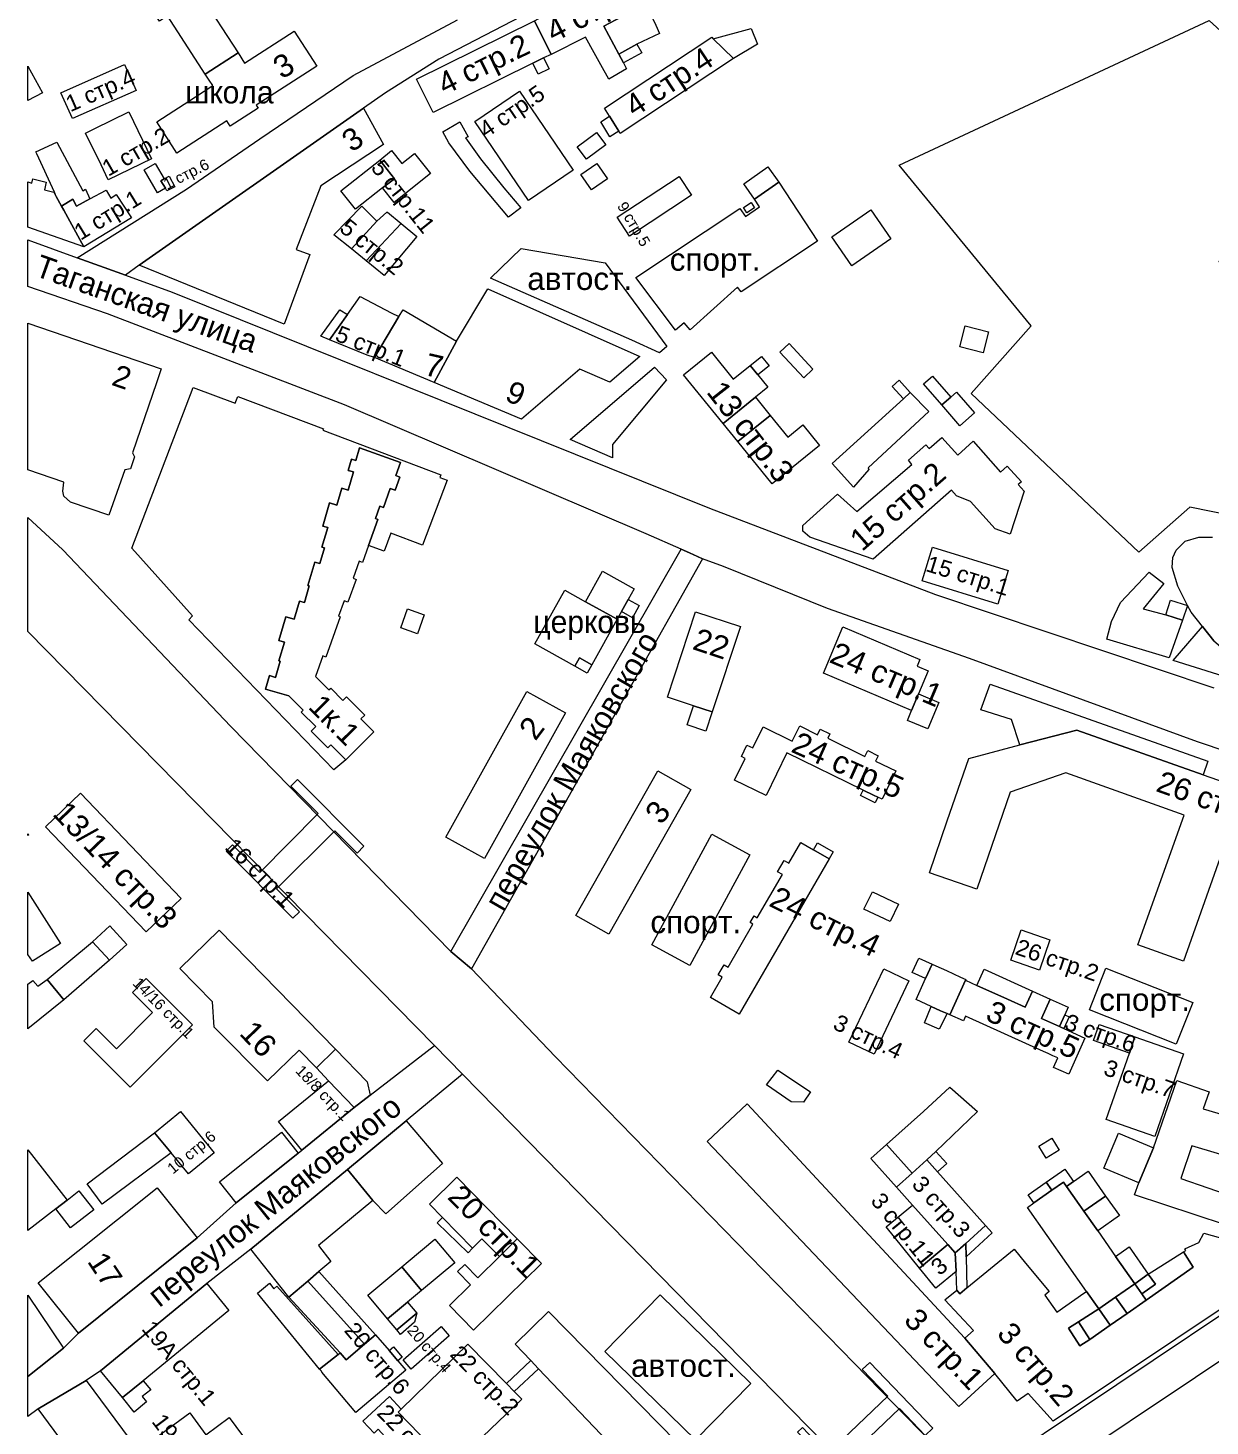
# Model space of a CAD drawing. Header units: metres. Extents: x 9999 to 15101, y 6965 to 11034.
# Drawn here: x 10000 to 10378.2, y 7899.4 to 8346.6 of the extents above; entities that cross this region are included whole.
import ezdxf
from ezdxf.enums import TextEntityAlignment as Align

# ---------------------------------------------------------------- set-up
doc = ezdxf.new("R2010")
doc.units = ezdxf.units.M
doc.header["$MEASUREMENT"] = 0
for name, color, linetype, lineweight in [('Слой 14', 7, 'Continuous', 0), ('Слой 25', 7, 'Continuous', 0), ('Слой 29', 7, 'Continuous', 0), ('Слой 3', 7, 'Continuous', 0), ('Слой 4', 7, 'Continuous', 0), ('Слой 43', 7, 'Continuous', 0), ('Слой 47', 7, 'Continuous', 0), ('Слой 5', 7, 'Continuous', 0), ('Слой 53', 7, 'Continuous', 0), ('Слой 8', 7, 'Continuous', 0), ('Слой 9', 7, 'Continuous', 0)]:
    doc.layers.add(name, color=color, linetype=linetype, lineweight=lineweight)
doc.styles.add('Style-arial', font='arial.shx')
doc.styles.add('Style-p131', font='p131.shx')

msp = doc.modelspace()

# ---------------------------------------------------------------- linework, layer by layer
at = {"layer": 'Слой 14', "color": 8, "linetype": 'Continuous', "lineweight": 0, "flags": 128}
for points in [[(10157.86, 8276.13), (10184.73, 8271.5), (10204.4, 8244.74), (10202.08, 8242.68), (10193.21, 8246.8), (10147.96, 8266.61), (10157.86, 8276.13)], [(10202.31, 7941.33), (10231.27, 7913.03), (10213.58, 7894.93), (10184.63, 7923.23), (10202.31, 7941.33)]]:
    msp.add_lwpolyline(points, close=True, dxfattribs=at)
at = {"layer": 'Слой 25', "color": 8, "linetype": 'Continuous', "lineweight": 0, "flags": 128}
for points in [[(10160.64, 8351.76), (10131.52, 8336.64), (10114.36, 8325.84), (10107.39, 8320.98), (10035.56, 8270.73), (10031.25, 8267.54), (10024.38, 8269.95), (10015.72, 8273.13), (10050.72, 8295.04), (10074.24, 8311.2), (10104.03, 8331.4), (10137.44, 8349.28)], [(10441.6, 8095.52), (10374.24, 8118.24), (10301.28, 8144.96), (10255.84, 8160.96), (10222.56, 8174.4), (10215.82, 8176.84), (10211.68, 8178.72), (10208.99, 8179.89), (10197.76, 8184.8), (10101.28, 8226.08), (10025.44, 8255.2), (10000, 8263.91), (10000, 8278.89), (10000, 8278.89), (10015.72, 8273.13), (10024.38, 8269.95), (10031.25, 8267.54), (10046.14, 8262.07), (10218.08, 8192.96), (10290.39, 8165.39), (10379.44, 8135.5)], [(10275.84, 7872.32), (10139.05, 8011.9), (10130.05, 8021.06), (10047.52, 8105.12), (10000, 8153.51), (10000, 8189.98), (10000, 8189.98), (10011.2, 8179.68), (10064.96, 8123.2), (10135.36, 8051.17), (10141.91, 8045.6), (10168.64, 8017.6), (10293.44, 7889.6)], [(10128.38, 7735.42), (10003.23, 7904.83), (10018.62, 7913.98), (10140.35, 7749.78)]]:
    msp.add_lwpolyline(points, dxfattribs=at)
for points in [[(10135.36, 8051.17), (10208.99, 8179.89), (10211.68, 8178.72), (10215.44, 8177.04), (10215.82, 8176.84), (10141.91, 8045.6), (10135.36, 8051.17)], [(10414.49, 8000), (10448.31, 8092.57), (10457.84, 8089.61), (10424.64, 7998.08), (10412.99, 7962.39), (10411.68, 7958.4), (10404.16, 7935.36), (10394.78, 7929.09), (10310.2, 7872.52), (10301.6, 7881.29), (10395.2, 7944), (10414.49, 8000)], [(10000, 7915.21), (10011.4, 7924.29), (10016.17, 7929.09), (10054.19, 7959.56), (10066.67, 7970.82), (10086.46, 7986.66), (10087.6, 7987.65), (10104.38, 8001.26), (10109.51, 8005.23), (10130.05, 8021.06), (10139.05, 8011.9), (10121.05, 7997.01), (10102.21, 7981.43), (10071.36, 7956), (10057.25, 7944.92), (10023.22, 7917.05), (10018.62, 7913.98), (10003.23, 7904.83), (10000, 7902.46), (10000, 7915.21)], [(10000, 7941.25), (10011.4, 7924.29), (10000, 7915.21), (10000, 7941.25)]]:
    msp.add_lwpolyline(points, close=True, dxfattribs=at)
at = {"layer": 'Слой 3', "color": 8, "linetype": 'Continuous', "lineweight": 0, "flags": 128}
for points in [[(10198.68, 8357.66), (10200.18, 8355.59), (10197.66, 8354.26), (10190.7, 8350.58), (10189.96, 8350.19), (10184.24, 8347.16), (10189.03, 8338.28), (10190.56, 8335.46), (10191.57, 8333.6), (10185.89, 8330.3), (10183.35, 8334.81), (10181.19, 8338.66), (10178.37, 8343.68), (10167.36, 8338.19), (10162.07, 8348.92), (10190.83, 8364.58), (10191.34, 8364.13), (10198.68, 8357.66)], [(10056.74, 8331.89), (10044.7, 8350.55), (10042.05, 8348.83), (10039.64, 8352.57), (10051.43, 8360.18), (10053.71, 8356.65), (10055.04, 8357.51), (10067.21, 8338.65), (10056.74, 8331.89)], [(10189.96, 8350.19), (10197.66, 8354.26), (10200.91, 8347.53), (10202.04, 8344.82), (10194.86, 8341.48), (10189.03, 8338.28), (10184.24, 8347.16), (10189.96, 8350.19)], [(10162.07, 8348.92), (10167.36, 8338.19), (10165, 8337.03), (10161.56, 8335.33), (10129.61, 8319.55), (10124.32, 8330.27), (10162.07, 8348.92)], [(10225.74, 8336.9), (10219.3, 8343.17), (10231.42, 8346.45), (10233.42, 8341.46), (10225.74, 8336.9)], [(10067.21, 8338.65), (10069.29, 8335.42), (10085.14, 8345.65), (10092.39, 8334.42), (10073.02, 8321.92), (10073.63, 8320.97), (10064.75, 8315.24), (10063.65, 8316.94), (10047.68, 8306.63), (10041.23, 8316.62), (10053.57, 8324.59), (10059.14, 8328.18), (10057.99, 8329.96), (10056.74, 8331.89), (10067.21, 8338.65)], [(10189.02, 8313.59), (10187.42, 8316.22), (10186.1, 8318.37), (10184.51, 8320.95), (10218.78, 8343.68), (10219.3, 8343.17), (10225.74, 8336.9), (10189.46, 8312.88), (10189.02, 8313.59)], [(10189.03, 8338.28), (10194.86, 8341.48), (10196.41, 8338.67), (10190.56, 8335.46), (10189.03, 8338.28)], [(10165, 8337.03), (10166.73, 8333.51), (10163.3, 8331.82), (10161.56, 8335.33), (10165, 8337.03)], [(10000, 8334.46), (10004.62, 8325.89), (10000, 8323.4), (10000, 8334.46)], [(10010.56, 8325.92), (10030.93, 8334.9), (10034.58, 8326.64), (10014.2, 8317.65), (10010.56, 8325.92)], [(10160.21, 8291.43), (10142.98, 8316.69), (10157.24, 8326.42), (10174.47, 8301.17), (10160.21, 8291.43)], [(10039.53, 8304.75), (10025.69, 8298.07), (10023.4, 8302.81), (10018.4, 8312.96), (10021.41, 8314.5), (10032.28, 8319.75), (10039.53, 8304.75)], [(10035.56, 8270.73), (10107.39, 8320.98), (10113.74, 8309.4), (10093.7, 8296.08), (10085.86, 8275.78), (10090.22, 8274.16), (10082, 8251.87), (10035.56, 8270.73)], [(10132.72, 8313.36), (10138.16, 8316.64), (10140.88, 8311.84), (10140, 8311.44), (10144.8, 8304.72), (10152.32, 8295.52), (10157.76, 8289.04), (10153.76, 8286.08), (10141.44, 8300.8), (10134.72, 8309.84), (10132.72, 8313.36)], [(10187.42, 8316.22), (10189.02, 8313.59), (10186.19, 8311.85), (10183.26, 8316.63), (10186.1, 8318.37), (10187.42, 8316.22)], [(10010.68, 8289.67), (10009, 8292.72), (10008.48, 8294.08), (10002.88, 8306.4), (10002.56, 8307.04), (10009.28, 8310.08), (10017.6, 8294.56), (10018.4, 8295.04), (10019.84, 8291.97), (10015.49, 8289.64), (10014.33, 8291.84), (10010.68, 8289.67)], [(10184.86, 8309.21), (10178.68, 8304.62), (10175.74, 8308.58), (10181.92, 8313.17), (10184.86, 8309.21)], [(10112.58, 8304.36), (10116.37, 8307.38), (10119.64, 8303.26), (10123.71, 8306.5), (10128.84, 8300.03), (10117.16, 8290.75), (10113.42, 8295.45), (10117.28, 8298.32), (10112.58, 8304.36)], [(10042.57, 8297.77), (10043.97, 8295.34), (10041.44, 8293.88), (10037.16, 8301.27), (10040.7, 8303.32), (10043.58, 8298.36), (10042.57, 8297.77)], [(10112.58, 8304.36), (10117.28, 8298.32), (10113.42, 8295.45), (10104.8, 8288.64), (10100.14, 8294.49), (10112.58, 8304.36)], [(10176.95, 8299.78), (10182.06, 8303.31), (10185.46, 8298.38), (10180.34, 8294.85), (10176.95, 8299.78)], [(10236.74, 8302.21), (10240.21, 8297.3), (10232.51, 8291.85), (10229.04, 8296.75), (10236.74, 8302.21)], [(10000, 8297.42), (10001.27, 8297.03), (10001.54, 8298.37), (10005.83, 8297.29), (10005.29, 8294.88), (10008.25, 8294.07), (10009, 8292.72), (10010.68, 8289.67), (10011.45, 8288.29), (10017.91, 8276.62), (10000, 8282.94), (10000, 8297.42)], [(10042.57, 8297.77), (10043.58, 8298.36), (10045.22, 8299.2), (10046.97, 8295.76), (10044.45, 8294.48), (10043.97, 8295.34), (10042.57, 8297.77)], [(10208.37, 8299.16), (10212.36, 8293.09), (10192.53, 8280.05), (10188.54, 8286.12), (10208.37, 8299.16)], [(10033.14, 8285.93), (10017.91, 8276.62), (10011.45, 8288.29), (10010.68, 8289.67), (10014.33, 8291.84), (10015.49, 8289.64), (10019.84, 8291.97), (10025.01, 8294.74), (10026.52, 8292.19), (10028.26, 8293.35), (10033.14, 8285.93)], [(10111.68, 8284.8), (10103.53, 8275.93), (10097.92, 8280.48), (10106.88, 8289.6), (10111.44, 8285.04), (10111.52, 8284.96), (10111.68, 8284.8)], [(10228.91, 8289.16), (10231.38, 8290.77), (10232.48, 8289.09), (10230, 8287.48), (10228.91, 8289.16)], [(10119.42, 8284.03), (10108.18, 8272.17), (10103.53, 8275.93), (10111.68, 8284.8), (10114.88, 8287.68), (10115.04, 8287.68), (10119.42, 8284.03)], [(10119.42, 8284.03), (10124.41, 8279.88), (10114.03, 8267.43), (10108.18, 8272.17), (10119.42, 8284.03)], [(10147.14, 8263.2), (10195.8, 8241.54), (10186.16, 8233.33), (10176.55, 8237.48), (10157.93, 8221.51), (10129.95, 8233.26), (10137.08, 8246.45), (10147.14, 8263.2)], [(10096.46, 8246.82), (10093.72, 8248.02), (10099.76, 8256.46), (10102.22, 8254.93), (10096.46, 8246.82)], [(10116.22, 8255.48), (10118.67, 8254.31), (10110.9, 8241.17), (10108.53, 8242), (10096.46, 8246.82), (10102.22, 8254.93), (10106.34, 8260.74), (10116.22, 8255.48)], [(10118.67, 8254.31), (10120.04, 8256.48), (10137.08, 8246.45), (10129.95, 8233.26), (10110.9, 8241.17), (10118.67, 8254.31)], [(10000, 8252.24), (10042.62, 8237.59), (10041.08, 8233.07), (10033.44, 8210.72), (10034.08, 8209.44), (10032.8, 8205.6), (10031.04, 8205.28), (10025.92, 8190.72), (10013.6, 8194.88), (10011.52, 8196.8), (10011.2, 8198.4), (10011.52, 8201.28), (10000, 8205.24), (10000, 8252.24)], [(10299.93, 8251.3), (10307.35, 8249.38), (10305.63, 8242.74), (10298.21, 8244.67), (10299.93, 8251.3)], [(10240.58, 8242.94), (10243.56, 8245.71), (10251.19, 8237.5), (10248.21, 8234.72), (10240.58, 8242.94)], [(10225.67, 8234.28), (10231.07, 8238.66), (10233.53, 8235.62), (10236.71, 8231.71), (10232.76, 8228.5), (10222.44, 8220.13), (10209.8, 8235.71), (10218.67, 8242.91), (10225.67, 8234.28)], [(10233.53, 8235.62), (10231.07, 8238.66), (10234.67, 8241.58), (10237.13, 8238.54), (10233.53, 8235.62)], [(10187.08, 8209.14), (10173.52, 8215), (10200.45, 8238.1), (10204.3, 8234.06), (10187.08, 8213.35), (10187.08, 8209.14)], [(10295.3, 8228.52), (10292.45, 8226.05), (10286.53, 8232.81), (10289.47, 8235.27), (10295.3, 8228.52)], [(10101.39, 8112.85), (10101.76, 8112.48), (10097.92, 8109.28), (10051.52, 8157.28), (10052.64, 8158.56), (10033.28, 8180.16), (10052.86, 8231.66), (10066.32, 8226.57), (10067.15, 8228.76), (10094.54, 8218.41), (10094.36, 8217.93), (10132.08, 8203.69), (10131.76, 8202.83), (10134.12, 8201.94), (10126.28, 8181.16), (10116.11, 8185), (10113.94, 8179.23), (10108.98, 8181.1), (10111.95, 8189.41), (10111.23, 8189.67), (10112.63, 8193.6), (10113.74, 8193.21), (10115.93, 8199.34), (10117.52, 8198.77), (10119.01, 8202.95), (10117.72, 8203.41), (10119.23, 8207.62), (10106.08, 8212.32), (10104.89, 8208.29), (10103.49, 8208.71), (10102.43, 8205.11), (10104.18, 8204.6), (10102.47, 8198.81), (10100.45, 8199.41), (10098.84, 8193.98), (10096.51, 8194.67), (10094.34, 8187.3), (10095.92, 8186.84), (10094.07, 8180.55), (10094.92, 8180.3), (10093.44, 8175.27), (10091.8, 8175.75), (10089.6, 8168.29), (10090.03, 8168.16), (10088.45, 8162.79), (10086.85, 8163.27), (10085.15, 8157.5), (10082.48, 8158.28), (10080.25, 8150.71), (10082.05, 8150.18), (10080.29, 8144.21), (10080.71, 8144.08), (10079.18, 8138.89), (10077.32, 8139.43), (10076.06, 8135.15), (10083.52, 8132.96), (10088.08, 8128.4), (10087.44, 8127.76), (10092.08, 8123.12), (10090.64, 8121.68), (10096, 8116.32), (10096.96, 8117.28), (10101.39, 8112.85)], [(10257.35, 8207.33), (10280.1, 8227.97), (10282.32, 8229.99), (10288.24, 8223.89), (10268.84, 8205.95), (10269.01, 8205.43), (10264.14, 8199.75), (10257.35, 8207.33)], [(10282.32, 8229.99), (10280.1, 8227.97), (10276.51, 8231.9), (10278.73, 8233.93), (10282.32, 8229.99)], [(10297.14, 8230.12), (10302.9, 8223.47), (10298.2, 8219.4), (10292.45, 8226.05), (10295.3, 8228.52), (10297.14, 8230.12)], [(10227.15, 8214.33), (10222.44, 8220.13), (10232.76, 8228.5), (10237.47, 8222.7), (10227.15, 8214.33)], [(10227.15, 8214.33), (10237.47, 8222.7), (10243.12, 8215.73), (10247.92, 8219.63), (10253.29, 8213.01), (10238.17, 8200.75), (10227.15, 8214.33)], [(10106.08, 8212.32), (10119.23, 8207.62), (10117.72, 8203.41), (10119.01, 8202.95), (10117.52, 8198.77), (10115.93, 8199.34), (10113.74, 8193.21), (10112.63, 8193.6), (10111.23, 8189.67), (10111.95, 8189.41), (10108.98, 8181.1), (10107.03, 8175.66), (10106, 8176.03), (10104.05, 8170.57), (10104.97, 8170.24), (10102.37, 8162.97), (10101.19, 8163.39), (10099.41, 8158.41), (10099.93, 8158.22), (10095.34, 8145.38), (10094.38, 8145.72), (10092, 8139.2), (10096.32, 8134.88), (10096.88, 8135.44), (10100.8, 8131.52), (10101.92, 8132.64), (10107.76, 8126.8), (10106.56, 8125.6), (10110.72, 8121.44), (10101.76, 8112.48), (10101.39, 8112.85), (10096.96, 8117.28), (10096, 8116.32), (10090.64, 8121.68), (10092.08, 8123.12), (10087.44, 8127.76), (10088.08, 8128.4), (10083.52, 8132.96), (10076.06, 8135.15), (10077.32, 8139.43), (10079.18, 8138.89), (10080.71, 8144.08), (10080.29, 8144.21), (10082.05, 8150.18), (10080.25, 8150.71), (10082.48, 8158.28), (10085.15, 8157.5), (10086.85, 8163.27), (10088.45, 8162.79), (10090.03, 8168.16), (10089.6, 8168.29), (10091.8, 8175.75), (10093.44, 8175.27), (10094.92, 8180.3), (10094.07, 8180.55), (10095.92, 8186.84), (10094.34, 8187.3), (10096.51, 8194.67), (10098.84, 8193.98), (10100.45, 8199.41), (10102.47, 8198.81), (10104.18, 8204.6), (10102.43, 8205.11), (10103.49, 8208.71), (10104.89, 8208.29), (10106.08, 8212.32)], [(10250.22, 8183.71), (10247.93, 8185.67), (10247.93, 8187.51), (10259.02, 8197.53), (10265.27, 8191.97), (10282.81, 8207.03), (10281.7, 8208.33), (10287.3, 8213.28), (10288.37, 8212.07), (10292.43, 8215.62), (10297.5, 8209.92), (10302.45, 8214.42), (10311.23, 8204.55), (10313.37, 8206.48), (10317.88, 8201.47), (10316.88, 8200.57), (10318.78, 8198.42), (10314.26, 8184.74), (10309.49, 8186.37), (10301.61, 8195.15), (10297.14, 8196.91), (10295.55, 8198.77), (10270.47, 8176.73), (10250.22, 8183.71)], [(10286.08, 8169.75), (10289.41, 8180.55), (10313.67, 8173.07), (10310.34, 8162.27), (10286.08, 8169.75)], [(10369.39, 8157.17), (10365.12, 8145.12), (10345.2, 8151.12), (10346.72, 8156.72), (10349.6, 8162.8), (10358.8, 8172.56), (10363.44, 8168.96), (10356.8, 8160.8), (10364.08, 8158.88), (10369.39, 8157.17)], [(10369.39, 8157.17), (10364.08, 8158.88), (10365.6, 8163.6), (10371.04, 8161.84), (10369.39, 8157.17)], [(10119.28, 8154.75), (10121.4, 8160.83), (10126.78, 8158.88), (10124.61, 8152.81), (10119.28, 8154.75)], [(10213.6, 8159.84), (10227.97, 8155.1), (10218.98, 8127.81), (10212.96, 8129.79), (10204.61, 8132.54), (10213.6, 8159.84)], [(10282.72, 8128.3), (10254.5, 8140.21), (10260.77, 8155.05), (10285.41, 8144.64), (10284.48, 8142.45), (10288.06, 8140.93), (10284.98, 8133.64), (10282.72, 8128.3)], [(10446.73, 8119.15), (10366.45, 8144.27), (10375.85, 8155.15), (10379.44, 8150.56), (10383.84, 8146.88), (10390.96, 8143.28), (10398, 8139.44), (10406.72, 8136.16), (10410.9, 8135.03), (10410.24, 8132.96), (10447.12, 8120.24), (10446.73, 8119.15)], [(10317.32, 8117.3), (10314.74, 8125.4), (10304.93, 8128.48), (10307.86, 8136.67), (10377.49, 8112.08), (10376.02, 8107.68), (10335.65, 8121.99), (10317.32, 8117.3)], [(10159.68, 8134.4), (10172.01, 8127.54), (10146.09, 8080.95), (10133.76, 8087.81), (10159.68, 8134.4)], [(10282.72, 8128.3), (10284.98, 8133.64), (10291.49, 8130.89), (10287.89, 8122.38), (10281.38, 8125.13), (10282.72, 8128.3)], [(10218.98, 8127.81), (10216.95, 8121.67), (10210.94, 8123.65), (10212.96, 8129.79), (10218.98, 8127.81)], [(10267.25, 8102.84), (10242.87, 8114.74), (10236.19, 8101.04), (10226.11, 8105.96), (10229.53, 8112.97), (10228.28, 8113.58), (10230.05, 8117.2), (10231.92, 8116.29), (10235.22, 8123.05), (10244.57, 8118.49), (10246.93, 8123.33), (10252.65, 8120.54), (10253.52, 8122.33), (10256.63, 8120.82), (10255.93, 8119.38), (10267.77, 8113.6), (10268.69, 8115.48), (10272.09, 8113.82), (10271.24, 8112.09), (10277.7, 8108.94), (10273.29, 8099.89), (10271.94, 8100.54), (10270.58, 8101.21), (10267.25, 8102.84)], [(10314.31, 8102.11), (10303.58, 8071.12), (10288.42, 8076.37), (10294.16, 8092.96), (10301.08, 8112.92), (10317.32, 8117.3), (10335.65, 8121.99), (10376.02, 8107.68), (10387.7, 8103.6), (10429.99, 8088.46), (10429.05, 8085.52), (10437.75, 8082.3), (10434.33, 8071.84), (10384.51, 8089.63), (10369.69, 8048.12), (10355.18, 8053.3), (10370, 8094.84), (10332.09, 8108.37), (10314.31, 8102.11)], [(10201.53, 8108.99), (10212.09, 8103), (10185.82, 8056.69), (10175.26, 8062.68), (10201.53, 8108.99)], [(10037.85, 8057.43), (10005.64, 8091.09), (10016.86, 8101.83), (10049.07, 8068.17), (10037.85, 8057.43)], [(10270.58, 8101.21), (10271.94, 8100.54), (10271.09, 8098.79), (10266.39, 8101.08), (10267.25, 8102.84), (10270.58, 8101.21)], [(10000, 8088.86), (10000.25, 8088.49), (10000, 8088.31), (10000, 8088.86)], [(10256.34, 8080.82), (10227.57, 8031.15), (10218.37, 8036.48), (10222.12, 8042.95), (10220.86, 8043.68), (10222.74, 8046.93), (10224.01, 8046.19), (10231.96, 8059.92), (10231.13, 8060.41), (10232.37, 8062.56), (10233.37, 8061.98), (10241.38, 8075.8), (10239.88, 8076.67), (10241.99, 8080.32), (10243.51, 8079.44), (10247.33, 8086.04), (10251.3, 8083.74), (10256.34, 8080.82)], [(10251.3, 8083.74), (10252.58, 8085.96), (10257.62, 8083.04), (10256.34, 8080.82), (10251.3, 8083.74)], [(10000, 8070.14), (10010.39, 8053.76), (10001.41, 8048.06), (10000, 8050.27), (10000, 8070.14)], [(10275.83, 8060.73), (10267.51, 8064.69), (10270.2, 8070.31), (10278.51, 8066.34), (10275.83, 8060.73)], [(10026.06, 8048.36), (10020.65, 8054.26), (10026.21, 8059.35), (10031.65, 8053.41), (10026.06, 8048.36)], [(10098.39, 8019.92), (10092.3, 8013.97), (10086.75, 8019.66), (10076.69, 8009.85), (10059.56, 8026.97), (10059, 8035.12), (10048.61, 8045.77), (10061.21, 8058.01), (10098.39, 8019.92)], [(10317.82, 8058.1), (10326.96, 8054.96), (10323.63, 8045.25), (10314.49, 8048.39), (10317.82, 8058.1)], [(10011.47, 8035.77), (10006.1, 8042.21), (10020.65, 8054.26), (10026.06, 8048.36), (10011.47, 8035.77)], [(10287.24, 8042.51), (10282.95, 8044.45), (10285.04, 8049.06), (10289.33, 8047.12), (10287.24, 8042.51)], [(10292.04, 8032.25), (10289.05, 8033.6), (10284.21, 8035.79), (10287.24, 8042.51), (10289.33, 8047.12), (10290.5, 8046.59), (10293.86, 8045.07), (10298.41, 8043.02), (10300.13, 8042.24), (10300.01, 8041.98), (10295.01, 8030.91), (10294.07, 8031.34), (10292.04, 8032.25)], [(10000, 8040.78), (10001.54, 8041.94), (10003.15, 8040.06), (10006.1, 8042.21), (10011.47, 8035.77), (10000, 8026.4), (10000, 8040.78)], [(10032.73, 8007.77), (10017.93, 8022.57), (10021.87, 8026.51), (10028.31, 8020.07), (10039.89, 8031.65), (10033.44, 8038.09), (10037.86, 8042.51), (10052.66, 8027.7), (10032.73, 8007.77)], [(10270.72, 8018.33), (10262.66, 8022.17), (10273.83, 8045.62), (10281.9, 8041.78), (10270.72, 8018.33)], [(10330.04, 8027.18), (10330.73, 8026.87), (10331.47, 8026.53), (10338.22, 8023.49), (10333, 8011.93), (10328.19, 8014.1), (10329.56, 8017.12), (10327.98, 8017.83), (10326.44, 8018.52), (10324.91, 8019.22), (10300.02, 8030.46), (10299.34, 8028.95), (10295.01, 8030.91), (10300.01, 8041.98), (10303.62, 8040.35), (10313.39, 8035.94), (10319.13, 8033.35), (10321.45, 8038.48), (10327.06, 8035.94), (10324.27, 8029.78), (10330.04, 8027.18)], [(10319.13, 8033.35), (10313.39, 8035.94), (10303.62, 8040.35), (10305.94, 8045.48), (10321.45, 8038.48), (10319.13, 8033.35)], [(10292.04, 8032.25), (10294.07, 8031.34), (10291.59, 8026.35), (10286.83, 8028.36), (10289.05, 8033.6), (10292.04, 8032.25)], [(10324.27, 8029.78), (10327.06, 8035.94), (10332.82, 8033.34), (10331.74, 8030.94), (10330.04, 8027.18), (10324.27, 8029.78)], [(10330.73, 8026.87), (10330.04, 8027.18), (10331.74, 8030.94), (10333.16, 8030.29), (10331.47, 8026.53), (10330.73, 8026.87)], [(10354.21, 8023.86), (10352.41, 8018.69), (10340.94, 8022.68), (10342.74, 8027.85), (10354.21, 8023.86)], [(10360.57, 7992.03), (10345.02, 7997.44), (10352.41, 8018.69), (10354.21, 8023.86), (10369.76, 8018.46), (10360.57, 7992.03)], [(10104.38, 8001.26), (10096.19, 8009.79), (10092.3, 8013.97), (10098.39, 8019.92), (10108.57, 8009.44), (10109.51, 8005.23), (10104.38, 8001.26)], [(10239.95, 8013.2), (10250.34, 8006.24), (10248.19, 8003), (10244.17, 8003.1), (10236.33, 8008.5), (10239.95, 8013.2)], [(10096.19, 8009.79), (10104.38, 8001.26), (10087.6, 7987.65), (10080.19, 7996.79), (10096.19, 8009.79)], [(10290.47, 7987.24), (10287.59, 7984.5), (10282.92, 7980.31), (10274.76, 7989.41), (10286.56, 8000), (10295.02, 8007.77), (10303.87, 8000), (10290.47, 7987.24)], [(10395.91, 7994.97), (10407.85, 7990.61), (10404.15, 7979.54), (10372.43, 7989.02), (10368.91, 7978.6), (10386.12, 7972.54), (10383.22, 7963.76), (10354.1, 7973.37), (10355.4, 7977.16), (10360.12, 7988.38), (10367.62, 8009.92), (10377.99, 8006.31), (10376.04, 8000.9), (10395.91, 7994.97)], [(10309.41, 7916.21), (10297.87, 7905.63), (10217.31, 7990.37), (10230.15, 8002.43), (10299.73, 7927.5), (10309.41, 7916.21)], [(10059.58, 7986.82), (10051.42, 7980.05), (10045.84, 7986.73), (10040.51, 7993.12), (10048.76, 8000), (10059.58, 7986.82)], [(10102.21, 7981.43), (10121.05, 7997.01), (10132.6, 7983.41), (10114.5, 7967.31), (10110.4, 7971.52), (10102.21, 7981.43)], [(10045.84, 7986.73), (10023.78, 7970.37), (10018.95, 7976.88), (10040.51, 7993.12), (10045.84, 7986.73)], [(10061.3, 7977.54), (10081.09, 7993.37), (10086.46, 7986.66), (10066.67, 7970.82), (10061.3, 7977.54)], [(10360.12, 7988.38), (10355.4, 7977.16), (10344.26, 7981.86), (10348.99, 7993.07), (10360.12, 7988.38)], [(10282.92, 7980.31), (10277.9, 7975.81), (10269.74, 7984.91), (10274.76, 7989.41), (10282.92, 7980.31)], [(10323.43, 7988.91), (10327.59, 7991.45), (10329.93, 7987.62), (10325.77, 7985.08), (10323.43, 7988.91)], [(10000, 7987.71), (10012.54, 7971.65), (10008.9, 7968.82), (10000, 7961.97), (10000, 7987.71)], [(10300.08, 7957.82), (10298.34, 7956.26), (10298.13, 7956.07), (10296.73, 7954.81), (10294.37, 7957.44), (10283.08, 7970.03), (10277.9, 7975.81), (10282.92, 7980.31), (10287.59, 7984.5), (10291.03, 7980.66), (10306.42, 7963.5), (10300.08, 7957.82)], [(10287.59, 7984.5), (10290.47, 7987.24), (10293.99, 7983.31), (10291.03, 7980.66), (10287.59, 7984.5)], [(10110.4, 7971.52), (10092.96, 7957.12), (10096.96, 7952), (10093.1, 7948.85), (10089.52, 7945.76), (10083.52, 7940.64), (10071.36, 7956), (10102.21, 7981.43), (10110.4, 7971.52)], [(10331.32, 7977.4), (10327.58, 7974.78), (10325.76, 7977.38), (10331.74, 7981.57), (10334.54, 7977.58), (10332.3, 7976.01), (10331.32, 7977.4)], [(10337.87, 7968.07), (10336.37, 7970.2), (10332.3, 7976.01), (10334.54, 7977.58), (10339.24, 7980.88), (10344.81, 7972.94), (10337.87, 7968.07)], [(10041.31, 7975.63), (10054.19, 7959.56), (10016.17, 7929.09), (10003.3, 7945.15), (10041.31, 7975.63)], [(10156.58, 7959.26), (10150.84, 7953.61), (10145.28, 7959.26), (10142.26, 7956.29), (10132.67, 7966.04), (10128.46, 7970.32), (10137.23, 7978.94), (10156.58, 7959.26)], [(10337.87, 7968.07), (10342.29, 7961.77), (10347.99, 7953.65), (10354.13, 7944.9), (10348.03, 7940.62), (10342.62, 7936.83), (10338.7, 7942.42), (10319.81, 7969.33), (10321.83, 7970.75), (10327.58, 7974.78), (10331.32, 7977.4), (10332.3, 7976.01), (10336.37, 7970.2), (10337.87, 7968.07)], [(10325.76, 7977.38), (10327.58, 7974.78), (10321.83, 7970.75), (10320.01, 7973.35), (10325.76, 7977.38)], [(10012.54, 7971.65), (10016.33, 7974.61), (10021.06, 7968.55), (10013.62, 7962.76), (10008.9, 7968.82), (10012.54, 7971.65)], [(10342.29, 7961.77), (10337.87, 7968.07), (10344.81, 7972.94), (10349.3, 7966.69), (10342.29, 7961.77)], [(10140.88, 7954.83), (10130.97, 7964.39), (10132.67, 7966.04), (10142.26, 7956.29), (10140.88, 7954.83)], [(10294.37, 7957.44), (10285.28, 7949.9), (10274.56, 7963.12), (10283.08, 7970.03), (10294.37, 7957.44)], [(10300.08, 7957.82), (10306.42, 7963.5), (10308.49, 7961.18), (10300.19, 7953.49), (10300.08, 7957.82)], [(10119.65, 7950.32), (10121.69, 7952.03), (10130.2, 7959.11), (10136.55, 7951.56), (10125.96, 7942.74), (10119.65, 7950.32)], [(10150.84, 7953.61), (10156.58, 7959.26), (10164.33, 7951.38), (10142.6, 7930.01), (10134.84, 7937.89), (10141.59, 7944.53), (10137.42, 7948.77), (10139.75, 7951.06), (10143.92, 7946.81), (10150.84, 7953.61)], [(10294.37, 7957.44), (10296.73, 7954.81), (10296.97, 7948.82), (10290.45, 7943.53), (10285.28, 7949.9), (10294.37, 7957.44)], [(10297.2, 7942.86), (10296.97, 7948.82), (10296.73, 7954.81), (10298.13, 7956.07), (10298.34, 7956.26), (10300.08, 7957.82), (10300.19, 7953.49), (10300.45, 7943.57), (10298.16, 7941.7), (10297.2, 7942.86)], [(10354.13, 7944.9), (10347.99, 7953.65), (10352.34, 7956.7), (10358.48, 7947.95), (10354.13, 7944.9)], [(10372.87, 7950.25), (10357.8, 7939.67), (10356.38, 7941.7), (10360.73, 7944.75), (10358.48, 7947.95), (10369.79, 7955.11), (10372.87, 7950.25)], [(10089.52, 7945.76), (10093.1, 7948.85), (10111.19, 7928.6), (10107.72, 7925.6), (10089.52, 7945.76)], [(10125.96, 7942.74), (10121.45, 7938.98), (10115.07, 7933.66), (10108.75, 7941.25), (10119.65, 7950.32), (10125.96, 7942.74)], [(10356.38, 7941.7), (10354.13, 7944.9), (10358.48, 7947.95), (10360.73, 7944.75), (10356.38, 7941.7)], [(10036.89, 7913.87), (10030.27, 7908.45), (10023.22, 7917.05), (10057.25, 7944.92), (10064.3, 7936.32), (10036.89, 7913.87)], [(10093.28, 7917.6), (10073.44, 7941.92), (10077.27, 7945.05), (10078.69, 7943.31), (10079.64, 7944.08), (10099.26, 7922.28), (10093.28, 7917.6)], [(10089.52, 7945.76), (10107.72, 7925.6), (10101.82, 7920.51), (10099.88, 7922.76), (10083.52, 7940.64), (10089.52, 7945.76)], [(10351.69, 7935.39), (10348.03, 7940.62), (10354.13, 7944.9), (10356.38, 7941.7), (10357.8, 7939.67), (10351.69, 7935.39)], [(10118, 7930.16), (10115.07, 7933.66), (10121.45, 7938.98), (10124.38, 7935.47), (10118, 7930.16)], [(10346.29, 7931.6), (10342.62, 7936.83), (10348.03, 7940.62), (10351.69, 7935.39), (10346.29, 7931.6)], [(10124.38, 7935.47), (10123.73, 7932.58), (10119.21, 7928.7), (10118, 7930.16), (10124.38, 7935.47)], [(10155.88, 7925.56), (10166.54, 7936.03), (10231.16, 7870.21), (10228.62, 7867.71), (10240.82, 7855.28), (10229.85, 7844.5), (10216.13, 7858.47), (10220.46, 7862.73), (10209.97, 7873.41), (10207.71, 7871.19), (10163.39, 7917.68), (10160.89, 7920.3), (10155.88, 7925.56)], [(10346.29, 7931.6), (10339.8, 7927.05), (10336.19, 7932.74), (10342.62, 7936.83), (10346.29, 7931.6)], [(10122.66, 7917.6), (10120.04, 7920.6), (10132.17, 7931.18), (10134.79, 7928.18), (10122.66, 7917.6)], [(10336.6, 7925.01), (10332.98, 7930.71), (10336.19, 7932.74), (10339.8, 7927.05), (10336.6, 7925.01)], [(10099.88, 7922.76), (10101.82, 7920.51), (10107.72, 7925.6), (10111.19, 7928.6), (10115.59, 7923.5), (10118.39, 7920.25), (10120.96, 7917.28), (10104.96, 7903.68), (10094.08, 7916.64), (10093.88, 7916.88), (10093.28, 7917.6), (10099.26, 7922.28), (10099.88, 7922.76)], [(10119.39, 7904.77), (10140.8, 7925.6), (10153.08, 7912.98), (10155.6, 7910.39), (10157.99, 7907.94), (10135.45, 7886.3), (10118.41, 7903.82), (10119.39, 7904.77)], [(10118.39, 7920.25), (10115.59, 7923.5), (10116.98, 7924.7), (10119.78, 7921.45), (10118.39, 7920.25)], [(10160.89, 7920.3), (10163.39, 7917.68), (10155.6, 7910.39), (10153.08, 7912.98), (10160.89, 7920.3)], [(10036.89, 7913.87), (10039.27, 7910.97), (10036.57, 7908.77), (10037.95, 7907.08), (10034.02, 7903.86), (10030.27, 7908.45), (10036.89, 7913.87)], [(10135.45, 7886.3), (10131.3, 7882.48), (10122.56, 7891.97), (10121.33, 7890.84), (10117.6, 7894.89), (10116.34, 7893.73), (10112.09, 7898.34), (10110.74, 7897.1), (10107.18, 7900.96), (10115.68, 7908.8), (10119.39, 7904.77), (10118.41, 7903.82), (10135.45, 7886.3)], [(10053.36, 7875.52), (10039.4, 7894.49), (10051.76, 7903.6), (10056.91, 7896.6), (10064.43, 7902.13), (10073.25, 7890.15), (10053.36, 7875.52)]]:
    msp.add_lwpolyline(points, close=True, dxfattribs=at)
for points in [[(10379.44, 8150.56), (10375.85, 8155.15), (10372.24, 8159.76), (10371.04, 8161.84), (10367.92, 8168.08), (10366.16, 8174), (10366.32, 8177.2), (10367.44, 8179.52), (10370.32, 8182.4), (10374.64, 8183.76), (10379.04, 8183.68)], [(10386.88, 7940.32), (10328, 7900.96), (10320, 7909.76), (10316.48, 7907.36), (10309.41, 7916.21), (10299.73, 7927.5), (10302.51, 7929.93), (10293.38, 7939.72), (10297.2, 7942.86), (10298.16, 7941.7), (10300.45, 7943.57), (10315.54, 7955.97), (10319.21, 7951.52), (10326.73, 7942.36), (10325.39, 7941.26), (10329.24, 7935.78), (10337.85, 7941.83), (10338.7, 7942.42), (10342.62, 7936.83), (10336.19, 7932.74), (10332.98, 7930.71), (10332.98, 7930.71), (10336.6, 7925.01), (10339.8, 7927.05), (10346.29, 7931.6), (10351.69, 7935.39), (10357.8, 7939.67), (10372.87, 7950.25), (10369.79, 7955.11), (10370.5, 7955.56), (10370.14, 7956.06), (10374.7, 7958.13), (10376.25, 7961.06), (10381.6, 7959.53)]]:
    msp.add_lwpolyline(points, dxfattribs=at)
at = {"layer": 'Слой 4', "color": 8, "linetype": 'Continuous', "lineweight": 0, "flags": 128}
for points in [[(10192.08, 8163.81), (10189.91, 8159.91), (10188.53, 8157.45), (10178.43, 8163.08), (10183.87, 8172.84), (10193.98, 8167.21), (10192.08, 8163.81)], [(10176.49, 8145.14), (10174.98, 8142.42), (10162.17, 8149.56), (10171.78, 8166.79), (10178.43, 8163.08), (10188.53, 8157.45), (10180.44, 8142.94), (10176.49, 8145.14)], [(10192.08, 8163.81), (10195.6, 8161.84), (10193.43, 8157.95), (10189.91, 8159.91), (10192.08, 8163.81)], [(10180.44, 8142.94), (10178.92, 8140.21), (10174.98, 8142.42), (10176.49, 8145.14), (10180.44, 8142.94)]]:
    msp.add_lwpolyline(points, close=True, dxfattribs=at)
at = {"layer": 'Слой 43', "color": 8, "linetype": 'Continuous', "lineweight": 0, "flags": 128}
for points in [[(10074.15, 8076.48), (10092.82, 8095.31), (10084.09, 8104.1), (10086.28, 8106.25), (10107.51, 8084.89), (10105.36, 8082.62), (10098.21, 8089.82), (10079.56, 8071.24), (10086.85, 8063.91), (10084.79, 8061.81), (10063.45, 8083.29), (10065.43, 8085.26), (10074.15, 8076.48)], [(10246.28, 7897.42), (10247.83, 7898.91), (10255.86, 7890.52), (10275.1, 7908.94), (10266.94, 7917.46), (10269.33, 7919.75), (10289.52, 7898.66), (10287.13, 7896.37), (10278.85, 7905.01), (10259.87, 7886.84), (10268.06, 7878.28), (10266.26, 7876.55), (10246.28, 7897.42)]]:
    msp.add_lwpolyline(points, close=True, dxfattribs=at)
at = {"layer": 'Слой 47', "color": 8, "linetype": 'Continuous', "lineweight": 0, "flags": 128}
msp.add_lwpolyline([(10377.93, 8348.98), (10402.58, 8326.48), (10394.26, 8315.7), (10396.09, 8311.4), (10405.66, 8299.68), (10381.01, 8271.94), (10434.92, 8221.1), (10409.66, 8202), (10418.9, 8186.28), (10417.05, 8186.59), (10391.18, 8189.36), (10371.77, 8193.37), (10355.45, 8178.89), (10301.85, 8229.73), (10320.95, 8251.3), (10278.75, 8302.76), (10377.93, 8348.98)], close=True, dxfattribs=at)
at = {"layer": 'Слой 5', "color": 8, "linetype": 'Continuous', "lineweight": 0, "flags": 128}
for points in [[(10207.24, 8249.92), (10194.52, 8266.8), (10227.75, 8288.83), (10229.57, 8286.36), (10234.08, 8289.44), (10232.51, 8291.85), (10240.21, 8297.3), (10252.58, 8278.46), (10228.17, 8262.18), (10227.07, 8263.72), (10211.88, 8250.06), (10209.93, 8252.28), (10207.24, 8249.92)], [(10199.59, 8053.35), (10218.81, 8088.71), (10230.98, 8082.1), (10211.77, 8046.73), (10199.59, 8053.35)], [(10339.68, 8032.48), (10344.94, 8045.8), (10372.68, 8034.84), (10367.43, 8021.53), (10339.68, 8032.48)]]:
    msp.add_lwpolyline(points, close=True, dxfattribs=at)
at = {"layer": 'Слой 53', "color": 8, "linetype": 'Continuous', "lineweight": 0, "flags": 128}
msp.add_lwpolyline([(10257.25, 8279.79), (10269.69, 8288.42), (10276.1, 8279.18), (10263.65, 8270.55), (10257.25, 8279.79)], close=True, dxfattribs=at)

# ---------------------------------------------------------------- texts
at = {"layer": 'Слой 14', "color": 8, "linetype": 'Continuous', "lineweight": 0, "style": 'Style-arial'}
for p in [(10159.78, 8262.82), (10192.94, 7915.11)]:
    msp.add_text('автост.', height=7.2, dxfattribs=at).set_placement(p)
at = {"layer": 'Слой 29', "color": 8, "linetype": 'Continuous', "lineweight": 0, "style": 'Style-p131'}
for s, rotation, p in [('Таганская улица', 340.5, (10001.74, 8267.48)), ('переулок Маяковского', 60.1, (10151.98, 8063.67)), ('переулок Маяковского', 38.9, (10042.04, 7937.09))]:
    msp.add_text(s, height=7.2, rotation=rotation, dxfattribs=at).set_placement(p)
at = {"layer": 'Слой 5', "color": 8, "linetype": 'Continuous', "lineweight": 0, "style": 'Style-arial'}
for p in [(10205.35, 8268.97), (10199.15, 8057.03), (10342.77, 8032.19)]:
    msp.add_text('спорт.', height=7.2, dxfattribs=at).set_placement(p)
at = {"layer": 'Слой 8', "color": 8, "linetype": 'Continuous', "lineweight": 0, "style": 'Style-p131'}
for s, p in [('школа', (10050.35, 8322.49)), ('церковь', (10161.72, 8153.05))]:
    msp.add_text(s, height=7.2, dxfattribs=at).set_placement(p)
at = {"layer": 'Слой 9', "color": 8, "linetype": 'Continuous', "lineweight": 0, "style": 'Style-arial'}
for s, height, rotation, p in [('4 стр.1', 7.2, 27, (10164.89, 8348.3)), ('3', 7.2, 30, (10077.56, 8336.33)), ('1 стр.2', 5.25, 30, (10023.05, 8303.51)), ('5 стр.1', 5.25, 338.2, (10099.87, 8251.62)), ('7', 7.2, 347, (10128.03, 8242.71)), ('13 стр.3', 7.2, 308, (10222.52, 8234.54)), ('15 стр.1', 5.25, 342.8, (10288.49, 8177.99)), ('22', 7.2, 341.7, (10214.52, 8154.83)), ('24 стр.1', 7.2, 337.1, (10258.84, 8150.48)), ('2', 7.2, 53, (10156.6, 8122.63)), ('24 стр.5', 7.2, 335.8, (10246.74, 8121.77)), ('13/14 стр.3', 7.2, 313.7, (10012.79, 8099.96)), ('3', 7.2, 53, (10196.92, 8095.75)), ('24 стр.4', 7.2, 333.5, (10239.92, 8072.37)), ('16', 7.2, 314, (10072.47, 8029.78))]:
    msp.add_text(s, height=height, rotation=rotation, dxfattribs=at).set_placement(p, align=Align.TOP_LEFT)
for s, height, rotation, p in [('4 стр.2', 7, 26.2, (10133.33, 8325.09)), ('4 стр.4', 7, 33.5, (10194.06, 8317.93)), ('1 стр.4', 5.25, 23.7, (10013.57, 8319.65)), ('4 стр.5', 5.25, 34.3, (10146.67, 8311.27)), ('3', 7, 34.9, (10103.62, 8306.67)), ('1 стр.6', 3.5, 26.8, (10044.48, 8294.81)), ('5 стр.11', 5.25, 308.5, (10109.49, 8301.83)), ('1 стр.1', 5.25, 31.4, (10016.85, 8278.52)), ('5 стр.2', 5.25, 320.9, (10099.33, 8281.91)), ('2', 7, 341, (10026.4, 8232.53)), ('9', 7, 337.2, (10152.25, 8227.6)), ('15 стр.2', 7, 41.3, (10266.88, 8178.91)), ('1к.1', 7, 314.9, (10089.32, 8129.17)), ('16 стр.1', 5.25, 314.8, (10062.75, 8084.27)), ('26 стр.2', 5.25, 341, (10315.54, 8050.42)), ('3 стр.5', 7, 335.6, (10305.97, 8029.44)), ('20 стр.1', 7, 314.5, (10133.93, 7972.34)), ('3 стр.1', 7, 313.5, (10279.93, 7932.94)), ('20 стр.4', 3.5, 311, (10121.09, 7929.81)), ('3 стр.2', 7, 310.6, (10309.73, 7928.76))]:
    msp.add_text(s, height=height, rotation=rotation, dxfattribs=at).set_placement(p)
for s, height, rotation, p in [('9 стр.5', 3.5, 300.7, (10193.87, 8283.89)), ('26 стр.1', 7, 340.3, (10378.94, 8099.72)), ('14/16 стр.1', 3.5, 314.9, (10043.37, 8033.13)), ('3 стр.7', 5.25, 340.8, (10355.68, 8010.5)), ('18/8 стр.1', 3.5, 313.8, (10094.35, 8005.92)), ('10 стр.6', 3.5, 39.6, (10052.31, 7986.96)), ('3 стр.3', 5.25, 311.8, (10292.26, 7969.54)), ('17', 7, 303.5, (10024.71, 7949.43)), ('3', 5.25, 39.7, (10291.56, 7950.58)), ('19А стр.1', 5.25, 309.3, (10048.36, 7919.56)), ('20 стр.6', 5.25, 310, (10111.75, 7921.03)), ('19А стр.2', 5.25, 307, (10051.19, 7889.46))]:
    msp.add_text(s, height=height, rotation=rotation, dxfattribs=at).set_placement(p, align=Align.MIDDLE_CENTER)
for s, rotation, p in [('3 стр.4', 334.5, (10267.74, 8021.57)), ('3 стр.6', 340.8, (10342.32, 8022.62)), ('3 стр.11', 309, (10278.01, 7960.66)), ('22 стр.2', 314.2, (10144.28, 7912.23)), ('22 стр.4', 314.2, (10120.91, 7893.41))]:
    msp.add_text(s, height=5.25, rotation=rotation, dxfattribs=at).set_placement(p, align=Align.CENTER)

doc.saveas('drawing.dxf')
